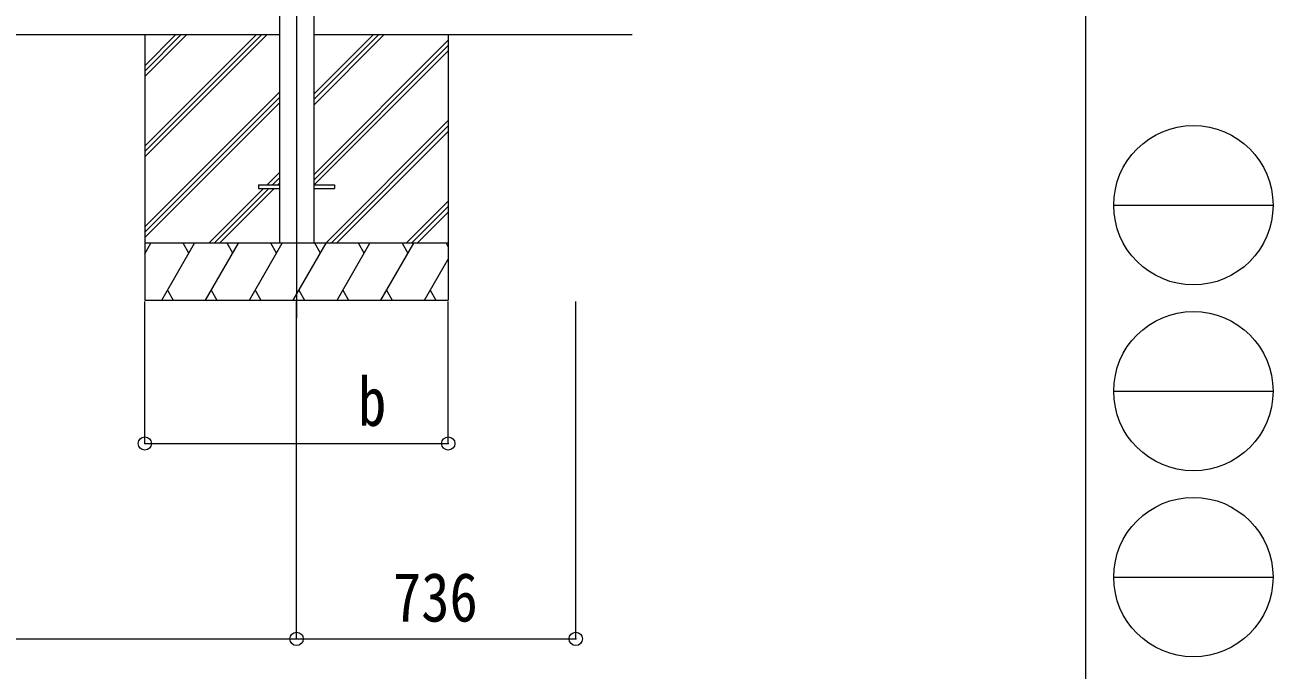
# Model space of a CAD drawing. Units: millimetres at full size; details may follow other scales. Extents: x -9783 to 9892, y -6828 to 6752.
# Drawn here: x 6602 to 9892, y -2488 to -788 of the extents above; entities that cross this region are included whole.
import ezdxf
from ezdxf.enums import TextEntityAlignment as Align

# ---------------------------------------------------------------- set-up
doc = ezdxf.new("R2010")
doc.units = ezdxf.units.MM
doc.header["$LTSCALE"] = 35
doc.header["$PDMODE"] = 32
doc.header["$PDSIZE"] = 35
for name, color, linetype, lineweight in [('0-0_0', 7, 'Continuous', 9), ('0-2_部品', 7, 'Continuous', 9), ('0-3_ELV2', 4, 'Continuous', 9), ('0-8_PARTS2', 2, 'Continuous', 9), ('0-A_寸法', 6, 'Continuous', 9), ('F-0_240', 7, 'Continuous', 9)]:
    doc.layers.add(name, color=color, linetype=linetype, lineweight=lineweight)
doc.styles.add('ＭＳ ゴシック', font='')
doc.styles.get('ＭＳ ゴシック').set_extended_font_data('MS Gothic')

msp = doc.modelspace()

# ---------------------------------------------------------------- linework, layer by layer
at = {"layer": '0-0_0'}
for p, q in [((5590.83, -813.2), (7272.43, -813.2)), ((6917.63, -813.26), (6917.63, -1513.26)), ((6917.63, -1107.43), (7211.81, -813.26)), ((6917.63, -1121.57), (7225.95, -813.26)), ((6917.63, -1135.72), (7240.09, -813.26)), ((6917.63, -923.59), (7027.96, -813.26)), ((6917.63, -909.44), (7013.82, -813.26)), ((6917.63, -895.3), (6999.67, -813.26)), ((7362.83, -813.2), (8202.5, -813.2)), ((7362.83, -998.89), (7548.46, -813.26)), ((7362.83, -984.74), (7534.32, -813.26)), ((7362.83, -970.6), (7520.17, -813.26)), ((7717.63, -813.26), (7717.63, -1513.26)), ((7362.83, -1182.73), (7717.63, -827.94)), ((7362.83, -1196.87), (7717.63, -842.08)), ((7364.24, -1209.6), (7717.63, -856.22)), ((6917.63, -1319.56), (7272.43, -964.77)), ((6917.63, -1333.71), (7272.43, -978.91)), ((6917.63, -1347.85), (7272.43, -993.05)), ((7394.43, -1363.26), (7717.63, -1040.07)), ((7408.58, -1363.26), (7717.63, -1054.21)), ((7422.72, -1363.26), (7717.63, -1068.35)), ((7239.72, -1209.6), (7272.43, -1176.9)), ((7253.87, -1209.6), (7272.43, -1191.04)), ((7268.01, -1209.6), (7272.43, -1205.18)), ((7086.07, -1363.26), (7230.72, -1218.6)), ((7100.21, -1363.26), (7244.87, -1218.6)), ((7114.35, -1363.26), (7259.01, -1218.6)), ((7606.57, -1363.26), (7717.63, -1252.2)), ((7620.71, -1363.26), (7717.63, -1266.34)), ((7634.85, -1364.1), (7717.63, -1281.33)), ((7717.63, -1363.26), (6917.63, -1363.26)), ((6917.63, -1390.76), (6933.51, -1363.26)), ((6962.37, -1513.26), (7048.98, -1363.26)), ((7033.97, -1389.24), (7018.97, -1363.25)), ((7077.84, -1513.25), (7164.45, -1363.26)), ((7149.44, -1389.24), (7134.44, -1363.26)), ((7193.31, -1513.26), (7279.92, -1363.26)), ((7264.91, -1389.24), (7249.91, -1363.26)), ((7308.78, -1513.26), (7395.39, -1363.26)), ((7380.39, -1389.24), (7365.38, -1363.25)), ((7424.25, -1513.26), (7510.86, -1363.26)), ((7495.86, -1389.24), (7480.85, -1363.26)), ((7539.72, -1513.26), (7626.33, -1363.26)), ((7596.33, -1363.26), (7611.33, -1389.24)), ((7711.8, -1363.26), (7717.63, -1373.36)), ((7655.19, -1513.26), (7717.63, -1405.12)), ((6917.63, -1513.26), (7717.63, -1513.26)), ((6977.37, -1487.28), (6992.37, -1513.26)), ((7092.84, -1487.28), (7107.84, -1513.25)), ((7208.31, -1487.27), (7223.31, -1513.26)), ((7323.78, -1487.28), (7338.78, -1513.26)), ((7439.25, -1487.28), (7454.25, -1513.26)), ((7554.72, -1487.28), (7569.72, -1513.26)), ((7670.19, -1487.28), (7685.19, -1513.26))]:
    msp.add_line(p, q, dxfattribs=at)
at = {"layer": '0-2_部品', "color": 4}
for p, q in [((7217.63, -1209.6), (7217.63, -1218.6)), ((7217.63, -1209.6), (7272.43, -1209.6)), ((7362.83, -1209.6), (7417.63, -1209.6)), ((7417.63, -1209.6), (7417.63, -1218.6)), ((7217.63, -1218.6), (7272.43, -1218.6)), ((7362.83, -1218.6), (7417.63, -1218.6))]:
    msp.add_line(p, q, dxfattribs=at)
at = {"layer": '0-3_ELV2'}
for p, q in [((7272.43, 1493.72), (7272.43, -1363.26)), ((7362.83, 1493.72), (7362.83, -1363.26))]:
    msp.add_line(p, q, dxfattribs=at)
at = {"layer": '0-8_PARTS2'}
msp.add_line((7317.63, 1645.62), (7317.63, -1560.41), dxfattribs=at)
at = {"layer": '0-A_寸法'}
for p, q in [((6917.63, -1891.09), (6917.63, -1516.68)), ((7317.63, -2406.08), (7317.63, -1516.68)), ((7717.63, -1891.09), (7717.63, -1516.68)), ((8053.63, -2406.08), (8053.63, -1516.68)), ((6917.63, -1891.09), (7717.63, -1891.09)), ((5545.63, -2406.08), (7317.63, -2406.08)), ((7317.63, -2406.08), (8053.63, -2406.08))]:
    msp.add_line(p, q, dxfattribs=at)
for p in [(6917.63, -1891.09), (7717.63, -1891.09), (7317.63, -2406.08), (8053.63, -2406.08)]:
    msp.add_point(p, dxfattribs=at)
at = {"layer": 'F-0_240', "color": 5}
msp.add_line((9396.97, 6751.9), (9396.97, -6828.1), dxfattribs=at)
at = {"layer": 'F-0_240', "color": 4}
for p, q in [((9471.77, -1263.1), (9891.77, -1263.1)), ((9471.77, -1753.1), (9891.77, -1753.1)), ((9471.77, -2243.1), (9891.77, -2243.1))]:
    msp.add_line(p, q, dxfattribs=at)
for centre in [(9681.77, -1263.1), (9681.77, -1753.1), (9681.77, -2243.1)]:
    msp.add_circle(centre, 210, dxfattribs=at)

# ---------------------------------------------------------------- texts
at = {"layer": '0-A_寸法', "color": 7, "style": 'ＭＳ ゴシック', "width": 0.85}
for s, p in [('b', (7479.63, -1883.09)), ('736', (7571.63, -2399.08))]:
    msp.add_text(s, height=129, dxfattribs=at).set_placement(p, align=Align.BOTTOM_LEFT)

doc.saveas('drawing.dxf')
